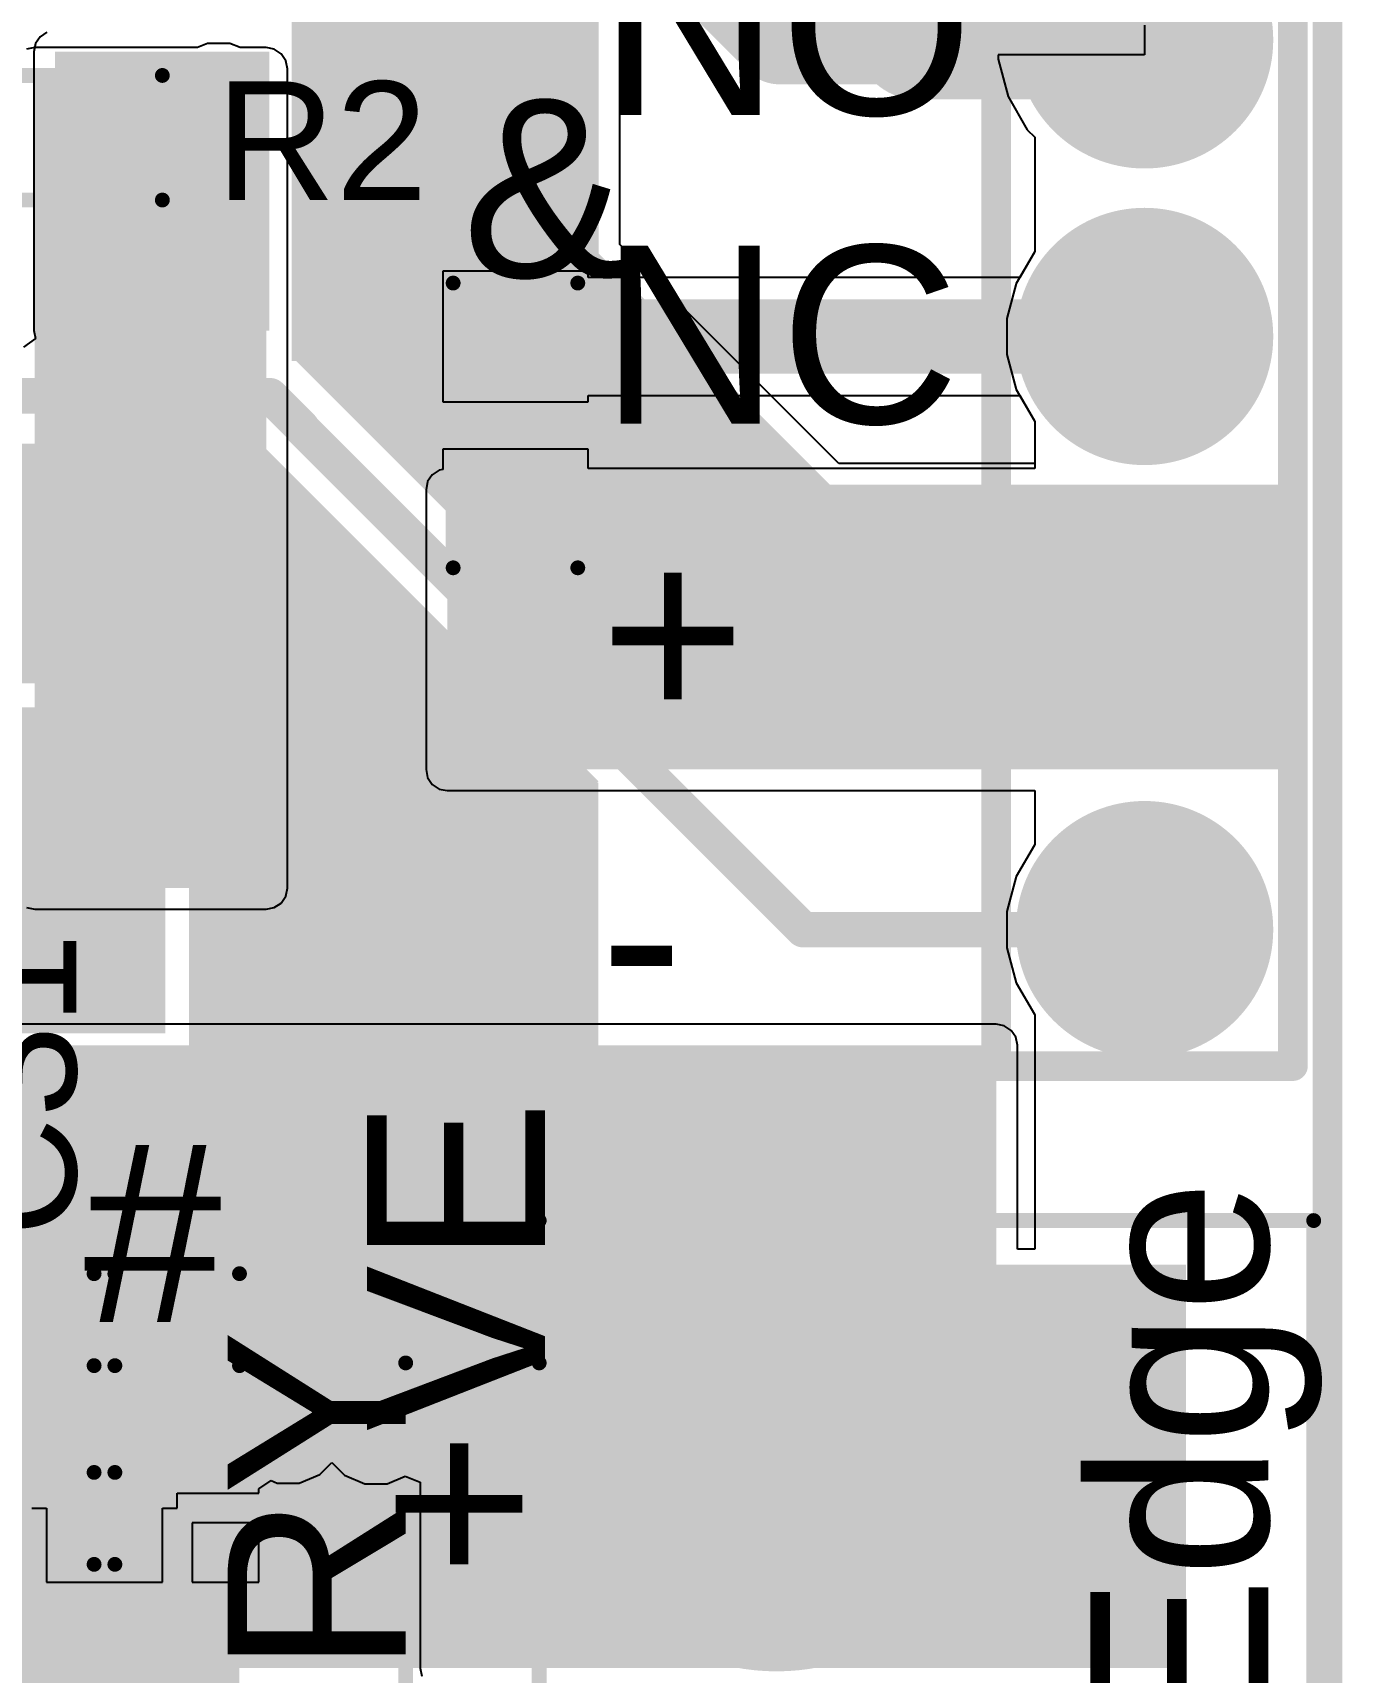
# Model space of a CAD drawing. Header units: millimetres. Extents: x -0.21 to 3.18, y -0.07 to 2.49.
# Drawn here: x 2.654 to 3.096, y 0.399 to 0.951 of the extents above; entities that cross this region are included whole.
import ezdxf

# ---------------------------------------------------------------- set-up
doc = ezdxf.new("R2010")
doc.units = ezdxf.units.MM
doc.header["$MEASUREMENT"] = 0
for name, color, linetype in [('BottomLayer', 5, 'Continuous'), ('BottomSolder', 6, 'Continuous'), ('Mechanical2', 216, 'Continuous'), ('MultiLayer', 9, 'Continuous'), ('PadHoleLayer', 156, 'Continuous'), ('TopLayer', 1, 'Continuous'), ('TopOverlay', 2, 'Continuous'), ('TopPaste', 8, 'Continuous'), ('TopSolder', 216, 'Continuous'), ('ViaHoleLayer', 16, 'Continuous')]:
    doc.layers.add(name, color=color, linetype=linetype)
doc.styles.add('Arial', font='', dxfattribs={"height": 0.2})
doc.styles.get('Arial').set_extended_font_data('Arial')

# ---------------------------------------------------------------- blocks, each defined once
blk = doc.blocks.new('R___0603_45')
at = {"layer": 'TopLayer'}
for points in [[(-0.015, 0.0175), (-0.015, -0.0175), (-0.045, -0.0175), (-0.045, 0.0175)], [(0.045, 0.0175), (0.045, -0.0175), (0.015, -0.0175), (0.015, 0.0175)]]:
    blk.add_hatch(color=1, dxfattribs=at).paths.add_polyline_path(points)
at = {"layer": 'TopPaste'}
for points in [[(-0.015, 0.0175), (-0.015, -0.0175), (-0.045, -0.0175), (-0.045, 0.0175)], [(0.045, 0.0175), (0.045, -0.0175), (0.015, -0.0175), (0.015, 0.0175)]]:
    blk.add_hatch(color=8, dxfattribs=at).paths.add_polyline_path(points)
at = {"layer": 'TopSolder'}
for points in [[(-0.011, 0.0215), (-0.011, -0.0215), (-0.049, -0.0215), (-0.049, 0.0215)], [(0.049, 0.0215), (0.049, -0.0215), (0.011, -0.0215), (0.011, 0.0215)]]:
    blk.add_hatch(color=216, dxfattribs=at).paths.add_polyline_path(points)
at = {"layer": 'TopOverlay', "const_width": 0.005}
for points in [[(-0.048, -0.021), (-0.048, 0.021)], [(0.048, 0.021), (-0.048, 0.021)], [(0.048, -0.021), (0.048, 0.021)], [(0.048, -0.021), (-0.048, -0.021)]]:
    blk.add_lwpolyline(points, dxfattribs=at)
at = {"layer": 'TopOverlay', "const_width": 0.0025}
for points in [[(-0.04925, 0.021, 1), (-0.04675, 0.021, 1)], [(-0.04925, 0.021, 1), (-0.04675, 0.021, 1)], [(0.04675, 0.021, 1), (0.04925, 0.021, 1)], [(0.04675, 0.021, 1), (0.04925, 0.021, 1)], [(-0.04925, -0.021, 1), (-0.04675, -0.021, 1)], [(-0.04925, -0.021, 1), (-0.04675, -0.021, 1)], [(0.04675, -0.021, 1), (0.04925, -0.021, 1)], [(0.04675, -0.021, 1), (0.04925, -0.021, 1)]]:
    blk.add_lwpolyline(points, format="xyb", close=True, dxfattribs=at)
blk = doc.blocks.new('R___0603_46')
at = {"layer": 'TopLayer'}
for points in [[(-0.015, 0.0175), (-0.015, -0.0175), (-0.045, -0.0175), (-0.045, 0.0175)], [(0.045, 0.0175), (0.045, -0.0175), (0.015, -0.0175), (0.015, 0.0175)]]:
    blk.add_hatch(color=1, dxfattribs=at).paths.add_polyline_path(points)
at = {"layer": 'TopPaste'}
for points in [[(-0.015, 0.0175), (-0.015, -0.0175), (-0.045, -0.0175), (-0.045, 0.0175)], [(0.045, 0.0175), (0.045, -0.0175), (0.015, -0.0175), (0.015, 0.0175)]]:
    blk.add_hatch(color=8, dxfattribs=at).paths.add_polyline_path(points)
at = {"layer": 'TopSolder'}
for points in [[(-0.011, 0.0215), (-0.011, -0.0215), (-0.049, -0.0215), (-0.049, 0.0215)], [(0.049, 0.0215), (0.049, -0.0215), (0.011, -0.0215), (0.011, 0.0215)]]:
    blk.add_hatch(color=216, dxfattribs=at).paths.add_polyline_path(points)
at = {"layer": 'TopOverlay', "const_width": 0.005}
for points in [[(-0.048, 0.021), (-0.048, -0.021)], [(0.048, 0.021), (-0.048, 0.021)], [(0.048, 0.021), (0.048, -0.021)], [(0.048, -0.021), (-0.048, -0.021)]]:
    blk.add_lwpolyline(points, dxfattribs=at)
at = {"layer": 'TopOverlay', "const_width": 0.0025}
for points in [[(-0.04925, 0.021, 1), (-0.04675, 0.021, 1)], [(-0.04925, 0.021, 1), (-0.04675, 0.021, 1)], [(0.04675, 0.021, 1), (0.04925, 0.021, 1)], [(0.04675, 0.021, 1), (0.04925, 0.021, 1)], [(-0.04925, -0.021, 1), (-0.04675, -0.021, 1)], [(-0.04925, -0.021, 1), (-0.04675, -0.021, 1)], [(0.04675, -0.021, 1), (0.04925, -0.021, 1)], [(0.04675, -0.021, 1), (0.04925, -0.021, 1)]]:
    blk.add_lwpolyline(points, format="xyb", close=True, dxfattribs=at)
blk = doc.blocks.new('B3P_VH_LF__SN__64')
at = {"layer": 'BottomLayer'}
h = blk.add_hatch(color=5, dxfattribs=at)
edge = h.paths.add_edge_path()
edge.add_arc((-0.15591, 0), 0.0689, 0, 360)
h = blk.add_hatch(color=5, dxfattribs=at)
edge = h.paths.add_edge_path()
edge.add_arc((0, 0), 0.0689, 0, 360)
h = blk.add_hatch(color=5, dxfattribs=at)
edge = h.paths.add_edge_path()
edge.add_arc((0.15591, 0), 0.0689, 0, 360)
at = {"layer": 'BottomSolder'}
h = blk.add_hatch(color=6, dxfattribs=at)
edge = h.paths.add_edge_path()
edge.add_arc((-0.15591, 0), 0.0729, 0, 360)
h = blk.add_hatch(color=6, dxfattribs=at)
edge = h.paths.add_edge_path()
edge.add_arc((0, 0), 0.0729, 0, 360)
h = blk.add_hatch(color=6, dxfattribs=at)
edge = h.paths.add_edge_path()
edge.add_arc((0.15591, 0), 0.0729, 0, 360)
at = {"layer": 'MultiLayer'}
h = blk.add_hatch(color=9, dxfattribs=at)
edge = h.paths.add_edge_path()
edge.add_arc((-0.15591, 0), 0.0689, 0, 360)
h = blk.add_hatch(color=9, dxfattribs=at)
edge = h.paths.add_edge_path()
edge.add_arc((0, 0), 0.0689, 0, 360)
h = blk.add_hatch(color=9, dxfattribs=at)
edge = h.paths.add_edge_path()
edge.add_arc((0.15591, 0), 0.0689, 0, 360)
at = {"layer": 'PadHoleLayer'}
h = blk.add_hatch(color=156, dxfattribs=at)
edge = h.paths.add_edge_path()
edge.add_arc((-0.15591, 0), 0.03543, 0, 360)
h = blk.add_hatch(color=156, dxfattribs=at)
edge = h.paths.add_edge_path()
edge.add_arc((0, 0), 0.03543, 0, 360)
h = blk.add_hatch(color=156, dxfattribs=at)
edge = h.paths.add_edge_path()
edge.add_arc((0.15591, 0), 0.03543, 0, 360)
at = {"layer": 'TopLayer'}
h = blk.add_hatch(color=1, dxfattribs=at)
edge = h.paths.add_edge_path()
edge.add_arc((-0.15591, 0), 0.0689, 0, 360)
h = blk.add_hatch(color=1, dxfattribs=at)
edge = h.paths.add_edge_path()
edge.add_arc((0, 0), 0.0689, 0, 360)
h = blk.add_hatch(color=1, dxfattribs=at)
edge = h.paths.add_edge_path()
edge.add_arc((0.15591, 0), 0.0689, 0, 360)
at = {"layer": 'TopSolder'}
h = blk.add_hatch(color=216, dxfattribs=at)
edge = h.paths.add_edge_path()
edge.add_arc((-0.15591, 0), 0.0729, 0, 360)
h = blk.add_hatch(color=216, dxfattribs=at)
edge = h.paths.add_edge_path()
edge.add_arc((0, 0), 0.0729, 0, 360)
h = blk.add_hatch(color=216, dxfattribs=at)
edge = h.paths.add_edge_path()
edge.add_arc((0.15591, 0), 0.0729, 0, 360)
at = {"layer": 'TopOverlay', "const_width": 0.005}
for points in [[(-0.185, 0.125), (-0.185, 0.08)], [(-0.185, 0.125), (0.187, 0.125)], [(0.187, 0.125), (0.187, 0.08)], [(-0.233, 0.08), (-0.233, -0.181)], [(-0.233, 0.08), (-0.185, 0.08)], [(-0.185, 0.08), (0.187, 0.08)], [(0.187, 0.08), (0.235, 0.08)], [(0.235, 0.08), (0.235, -0.181)], [(-0.233, -0.181), (0.235, -0.181)]]:
    blk.add_lwpolyline(points, dxfattribs=at)
at = {"layer": 'TopOverlay', "const_width": 0.0025}
for points in [[(-0.18625, 0.125, 1), (-0.18375, 0.125, 1)], [(-0.18625, 0.125, 1), (-0.18375, 0.125, 1)], [(0.18575, 0.125, 1), (0.18825, 0.125, 1)], [(0.18575, 0.125, 1), (0.18825, 0.125, 1)], [(-0.23425, 0.08, 1), (-0.23175, 0.08, 1)], [(-0.23425, 0.08, 1), (-0.23175, 0.08, 1)], [(-0.18625, 0.08, 1), (-0.18375, 0.08, 1)], [(-0.18625, 0.08, 1), (-0.18375, 0.08, 1)], [(-0.18625, 0.08, 1), (-0.18375, 0.08, 1)], [(0.18575, 0.08, 1), (0.18825, 0.08, 1)], [(0.18575, 0.08, 1), (0.18825, 0.08, 1)], [(0.18575, 0.08, 1), (0.18825, 0.08, 1)], [(0.23375, 0.08, 1), (0.23625, 0.08, 1)], [(0.23375, 0.08, 1), (0.23625, 0.08, 1)], [(-0.23425, -0.181, 1), (-0.23175, -0.181, 1)], [(-0.23425, -0.181, 1), (-0.23175, -0.181, 1)], [(0.23375, -0.181, 1), (0.23625, -0.181, 1)], [(0.23375, -0.181, 1), (0.23625, -0.181, 1)]]:
    blk.add_lwpolyline(points, format="xyb", close=True, dxfattribs=at)
at = {"layer": 'TopOverlay'}
blk.add_text('PCB Edge', height=0.06, dxfattribs=at).set_placement((-0.126, -0.16571))
blk = doc.blocks.new('5P_T_______H____P____66')
at = {"layer": 'BottomLayer'}
blk.add_hatch(color=5, dxfattribs=at).paths.add_polyline_path([(-0.23937, 0.03937), (-0.16063, 0.03937), (-0.16063, -0.03937), (-0.23937, -0.03937)])
h = blk.add_hatch(color=5, dxfattribs=at)
edge = h.paths.add_edge_path()
edge.add_arc((-0.1, 0), 0.03937, 0, 360)
h = blk.add_hatch(color=5, dxfattribs=at)
edge = h.paths.add_edge_path()
edge.add_arc((0, 0), 0.03937, 0, 360)
h = blk.add_hatch(color=5, dxfattribs=at)
edge = h.paths.add_edge_path()
edge.add_arc((0.1, 0), 0.03937, 0, 360)
h = blk.add_hatch(color=5, dxfattribs=at)
edge = h.paths.add_edge_path()
edge.add_arc((0.2, 0), 0.03937, 0, 360)
at = {"layer": 'BottomSolder'}
blk.add_hatch(color=6, dxfattribs=at).paths.add_polyline_path([(-0.24337, 0.04337), (-0.15663, 0.04337), (-0.15663, -0.04337), (-0.24337, -0.04337)])
h = blk.add_hatch(color=6, dxfattribs=at)
edge = h.paths.add_edge_path()
edge.add_arc((-0.1, 0), 0.04337, 0, 360)
h = blk.add_hatch(color=6, dxfattribs=at)
edge = h.paths.add_edge_path()
edge.add_arc((0, 0), 0.04337, 0, 360)
h = blk.add_hatch(color=6, dxfattribs=at)
edge = h.paths.add_edge_path()
edge.add_arc((0.1, 0), 0.04337, 0, 360)
h = blk.add_hatch(color=6, dxfattribs=at)
edge = h.paths.add_edge_path()
edge.add_arc((0.2, 0), 0.04337, 0, 360)
at = {"layer": 'MultiLayer'}
blk.add_hatch(color=9, dxfattribs=at).paths.add_polyline_path([(-0.23937, 0.03937), (-0.16063, 0.03937), (-0.16063, -0.03937), (-0.23937, -0.03937)])
h = blk.add_hatch(color=9, dxfattribs=at)
edge = h.paths.add_edge_path()
edge.add_arc((-0.1, 0), 0.03937, 0, 360)
h = blk.add_hatch(color=9, dxfattribs=at)
edge = h.paths.add_edge_path()
edge.add_arc((0, 0), 0.03937, 0, 360)
h = blk.add_hatch(color=9, dxfattribs=at)
edge = h.paths.add_edge_path()
edge.add_arc((0.1, 0), 0.03937, 0, 360)
h = blk.add_hatch(color=9, dxfattribs=at)
edge = h.paths.add_edge_path()
edge.add_arc((0.2, 0), 0.03937, 0, 360)
at = {"layer": 'PadHoleLayer'}
h = blk.add_hatch(color=156, dxfattribs=at)
edge = h.paths.add_edge_path()
edge.add_arc((-0.2, 0), 0.01969, 0, 360)
h = blk.add_hatch(color=156, dxfattribs=at)
edge = h.paths.add_edge_path()
edge.add_arc((-0.1, 0), 0.01969, 0, 360)
h = blk.add_hatch(color=156, dxfattribs=at)
edge = h.paths.add_edge_path()
edge.add_arc((0, 0), 0.01969, 0, 360)
h = blk.add_hatch(color=156, dxfattribs=at)
edge = h.paths.add_edge_path()
edge.add_arc((0.1, 0), 0.01969, 0, 360)
h = blk.add_hatch(color=156, dxfattribs=at)
edge = h.paths.add_edge_path()
edge.add_arc((0.2, 0), 0.01969, 0, 360)
at = {"layer": 'TopLayer'}
blk.add_hatch(color=1, dxfattribs=at).paths.add_polyline_path([(-0.23937, 0.03937), (-0.16063, 0.03937), (-0.16063, -0.03937), (-0.23937, -0.03937)])
h = blk.add_hatch(color=1, dxfattribs=at)
edge = h.paths.add_edge_path()
edge.add_arc((-0.1, 0), 0.03937, 0, 360)
h = blk.add_hatch(color=1, dxfattribs=at)
edge = h.paths.add_edge_path()
edge.add_arc((0, 0), 0.03937, 0, 360)
h = blk.add_hatch(color=1, dxfattribs=at)
edge = h.paths.add_edge_path()
edge.add_arc((0.1, 0), 0.03937, 0, 360)
h = blk.add_hatch(color=1, dxfattribs=at)
edge = h.paths.add_edge_path()
edge.add_arc((0.2, 0), 0.03937, 0, 360)
at = {"layer": 'TopSolder'}
blk.add_hatch(color=216, dxfattribs=at).paths.add_polyline_path([(-0.24337, 0.04337), (-0.15663, 0.04337), (-0.15663, -0.04337), (-0.24337, -0.04337)])
h = blk.add_hatch(color=216, dxfattribs=at)
edge = h.paths.add_edge_path()
edge.add_arc((-0.1, 0), 0.04337, 0, 360)
h = blk.add_hatch(color=216, dxfattribs=at)
edge = h.paths.add_edge_path()
edge.add_arc((0, 0), 0.04337, 0, 360)
h = blk.add_hatch(color=216, dxfattribs=at)
edge = h.paths.add_edge_path()
edge.add_arc((0.1, 0), 0.04337, 0, 360)
h = blk.add_hatch(color=216, dxfattribs=at)
edge = h.paths.add_edge_path()
edge.add_arc((0.2, 0), 0.04337, 0, 360)
at = {"layer": 'TopOverlay', "const_width": 0.01}
for points in [[(0.246, 0.05), (-0.248, 0.05)], [(-0.248, -0.05), (-0.248, 0.05)], [(0.246, -0.05), (0.246, 0.05)], [(0.246, -0.05), (-0.248, -0.05)]]:
    blk.add_lwpolyline(points, dxfattribs=at)
at = {"layer": 'TopOverlay', "const_width": 0.005}
for points in [[(-0.2505, 0.05, 1), (-0.2455, 0.05, 1)], [(-0.2505, 0.05, 1), (-0.2455, 0.05, 1)], [(0.2435, 0.05, 1), (0.2485, 0.05, 1)], [(0.2435, 0.05, 1), (0.2485, 0.05, 1)], [(-0.2505, -0.05, 1), (-0.2455, -0.05, 1)], [(-0.2505, -0.05, 1), (-0.2455, -0.05, 1)], [(0.2435, -0.05, 1), (0.2485, -0.05, 1)], [(0.2435, -0.05, 1), (0.2485, -0.05, 1)]]:
    blk.add_lwpolyline(points, format="xyb", close=True, dxfattribs=at)
blk = doc.blocks.new('C___0603_103')
at = {"layer": 'TopLayer'}
for points in [[(-0.015, 0.0175), (-0.015, -0.0175), (-0.045, -0.0175), (-0.045, 0.0175)], [(0.045, 0.0175), (0.045, -0.0175), (0.015, -0.0175), (0.015, 0.0175)]]:
    blk.add_hatch(color=1, dxfattribs=at).paths.add_polyline_path(points)
at = {"layer": 'TopPaste'}
for points in [[(-0.015, 0.0175), (-0.015, -0.0175), (-0.045, -0.0175), (-0.045, 0.0175)], [(0.045, 0.0175), (0.045, -0.0175), (0.015, -0.0175), (0.015, 0.0175)]]:
    blk.add_hatch(color=8, dxfattribs=at).paths.add_polyline_path(points)
at = {"layer": 'TopSolder'}
for points in [[(-0.01264, 0.01986), (-0.01264, -0.01986), (-0.04736, -0.01986), (-0.04736, 0.01986)], [(0.04736, 0.01986), (0.04736, -0.01986), (0.01264, -0.01986), (0.01264, 0.01986)]]:
    blk.add_hatch(color=216, dxfattribs=at).paths.add_polyline_path(points)
at = {"layer": 'TopOverlay', "const_width": 0.005}
for points in [[(-0.049, 0.021), (-0.049, -0.021)], [(-0.049, 0.021), (-0.018, 0.021)], [(0.018, 0.021), (0.049, 0.021)], [(0.049, 0.021), (0.049, -0.021)], [(-0.049, -0.021), (-0.018, -0.021)], [(0.018, -0.021), (0.049, -0.021)]]:
    blk.add_lwpolyline(points, dxfattribs=at)
at = {"layer": 'TopOverlay', "const_width": 0.0025}
for points in [[(-0.05025, 0.021, 1), (-0.04775, 0.021, 1)], [(-0.05025, 0.021, 1), (-0.04775, 0.021, 1)], [(-0.01925, 0.021, 1), (-0.01675, 0.021, 1)], [(0.01675, 0.021, 1), (0.01925, 0.021, 1)], [(0.04775, 0.021, 1), (0.05025, 0.021, 1)], [(0.04775, 0.021, 1), (0.05025, 0.021, 1)], [(-0.05025, -0.021, 1), (-0.04775, -0.021, 1)], [(-0.05025, -0.021, 1), (-0.04775, -0.021, 1)], [(-0.01925, -0.021, 1), (-0.01675, -0.021, 1)], [(0.01675, -0.021, 1), (0.01925, -0.021, 1)], [(0.04775, -0.021, 1), (0.05025, -0.021, 1)], [(0.04775, -0.021, 1), (0.05025, -0.021, 1)]]:
    blk.add_lwpolyline(points, format="xyb", close=True, dxfattribs=at)
blk = doc.blocks.new('C___0603_125')
at = {"layer": 'TopLayer'}
for points in [[(-0.015, 0.0175), (-0.015, -0.0175), (-0.045, -0.0175), (-0.045, 0.0175)], [(0.045, 0.0175), (0.045, -0.0175), (0.015, -0.0175), (0.015, 0.0175)]]:
    blk.add_hatch(color=1, dxfattribs=at).paths.add_polyline_path(points)
at = {"layer": 'TopPaste'}
for points in [[(-0.015, 0.0175), (-0.015, -0.0175), (-0.045, -0.0175), (-0.045, 0.0175)], [(0.045, 0.0175), (0.045, -0.0175), (0.015, -0.0175), (0.015, 0.0175)]]:
    blk.add_hatch(color=8, dxfattribs=at).paths.add_polyline_path(points)
at = {"layer": 'TopSolder'}
for points in [[(-0.01264, 0.01986), (-0.01264, -0.01986), (-0.04736, -0.01986), (-0.04736, 0.01986)], [(0.04736, 0.01986), (0.04736, -0.01986), (0.01264, -0.01986), (0.01264, 0.01986)]]:
    blk.add_hatch(color=216, dxfattribs=at).paths.add_polyline_path(points)
at = {"layer": 'TopOverlay', "const_width": 0.005}
for points in [[(-0.049, 0.021), (-0.049, -0.021)], [(-0.049, 0.021), (-0.018, 0.021)], [(0.018, 0.021), (0.049, 0.021)], [(0.049, 0.021), (0.049, -0.021)], [(-0.049, -0.021), (-0.018, -0.021)], [(0.018, -0.021), (0.049, -0.021)]]:
    blk.add_lwpolyline(points, dxfattribs=at)
at = {"layer": 'TopOverlay', "const_width": 0.0025}
for points in [[(-0.05025, 0.021, 1), (-0.04775, 0.021, 1)], [(-0.05025, 0.021, 1), (-0.04775, 0.021, 1)], [(-0.01925, 0.021, 1), (-0.01675, 0.021, 1)], [(0.01675, 0.021, 1), (0.01925, 0.021, 1)], [(0.04775, 0.021, 1), (0.05025, 0.021, 1)], [(0.04775, 0.021, 1), (0.05025, 0.021, 1)], [(-0.05025, -0.021, 1), (-0.04775, -0.021, 1)], [(-0.05025, -0.021, 1), (-0.04775, -0.021, 1)], [(-0.01925, -0.021, 1), (-0.01675, -0.021, 1)], [(0.01675, -0.021, 1), (0.01925, -0.021, 1)], [(0.04775, -0.021, 1), (0.05025, -0.021, 1)], [(0.04775, -0.021, 1), (0.05025, -0.021, 1)]]:
    blk.add_lwpolyline(points, format="xyb", close=True, dxfattribs=at)

msp = doc.modelspace()

# ---------------------------------------------------------------- hatches: boundary and pattern name
at = {"layer": 'BottomLayer'}
for points in [[(2.845, 1.105), (2.74154, 1.105), (2.74154, 0.84068), (2.845, 0.84068)], [(2.66183, 0.851), (2.734, 0.851), (2.734, 0.945), (2.66183, 0.945)], [(2.9495, 0.7725), (2.8115, 0.9105), (2.7424, 0.8414), (2.8804, 0.7034)], [(2.732, 0.81288), (1.601, 0.81288), (1.601, 0.749), (2.732, 0.749)], [(2.845, 0.699), (2.7305, 0.8135), (2.6825, 0.7655), (2.797, 0.651)], [(2.717, 0.81), (2.271, 0.81), (2.271, 0.732), (2.717, 0.732)], [(2.88044, 0.703), (3.07468, 0.703), (3.07468, 0.799), (2.88044, 0.799)], [(2.77488, 0.597), (2.77488, 0.7485), (2.707, 0.7485), (2.707, 0.597)], [(2.269, 0.724), (2.269, 0.614), (2.699, 0.614), (2.699, 0.724)], [(2.84488, 0.547), (2.84488, 0.6985), (2.764, 0.6985), (2.764, 0.547)], [(2.497, 0.4), (2.976, 0.4), (2.976, 0.603), (2.497, 0.603)], [(2.953, 0.4), (3.043, 0.4), (3.043, 0.536), (2.953, 0.536)]]:
    msp.add_hatch(color=5, dxfattribs=at).paths.add_polyline_path(points)
h = msp.add_hatch(color=5, dxfattribs=at)
edge = h.paths.add_edge_path()
edge.add_arc((2.717, 0.929), 0.01181, 0, 360)
h = msp.add_hatch(color=5, dxfattribs=at)
edge = h.paths.add_edge_path()
edge.add_arc((2.717, 0.895), 0.01181, 0, 360)
h = msp.add_hatch(color=5, dxfattribs=at)
edge = h.paths.add_edge_path()
edge.add_arc((2.679, 0.71), 0.01181, 0, 360)
h = msp.add_hatch(color=5, dxfattribs=at)
edge = h.paths.add_edge_path()
edge.add_arc((2.679, 0.676), 0.01181, 0, 360)
h = msp.add_hatch(color=5, dxfattribs=at)
edge = h.paths.add_edge_path()
edge.add_arc((2.866, 0.591), 0.01181, 0, 360)
h = msp.add_hatch(color=5, dxfattribs=at)
edge = h.paths.add_edge_path()
edge.add_arc((2.896, 0.591), 0.01181, 0, 360)
h = msp.add_hatch(color=5, dxfattribs=at)
edge = h.paths.add_edge_path()
edge.add_arc((2.926, 0.591), 0.01181, 0, 360)
h = msp.add_hatch(color=5, dxfattribs=at)
edge = h.paths.add_edge_path()
edge.add_arc((2.866, 0.558), 0.01181, 0, 360)
h = msp.add_hatch(color=5, dxfattribs=at)
edge = h.paths.add_edge_path()
edge.add_arc((2.896, 0.558), 0.01181, 0, 360)
h = msp.add_hatch(color=5, dxfattribs=at)
edge = h.paths.add_edge_path()
edge.add_arc((2.926, 0.558), 0.01181, 0, 360)
h = msp.add_hatch(color=5, dxfattribs=at)
edge = h.paths.add_edge_path()
edge.add_arc((2.74, 0.514), 0.01181, 0, 360)
h = msp.add_hatch(color=5, dxfattribs=at)
edge = h.paths.add_edge_path()
edge.add_arc((2.77, 0.514), 0.01181, 0, 360)
h = msp.add_hatch(color=5, dxfattribs=at)
edge = h.paths.add_edge_path()
edge.add_arc((2.99119, 0.51081), 0.01181, 0, 360)
h = msp.add_hatch(color=5, dxfattribs=at)
edge = h.paths.add_edge_path()
edge.add_arc((3.02419, 0.51081), 0.01181, 0, 360)
h = msp.add_hatch(color=5, dxfattribs=at)
edge = h.paths.add_edge_path()
edge.add_arc((2.7404, 0.48122), 0.01181, 0, 360)
h = msp.add_hatch(color=5, dxfattribs=at)
edge = h.paths.add_edge_path()
edge.add_arc((2.77, 0.481), 0.01181, 0, 360)
h = msp.add_hatch(color=5, dxfattribs=at)
edge = h.paths.add_edge_path()
edge.add_arc((2.99119, 0.48081), 0.01181, 0, 360)
h = msp.add_hatch(color=5, dxfattribs=at)
edge = h.paths.add_edge_path()
edge.add_arc((3.02419, 0.48081), 0.01181, 0, 360)
h = msp.add_hatch(color=5, dxfattribs=at)
edge = h.paths.add_edge_path()
edge.add_arc((2.99119, 0.45081), 0.01181, 0, 360)
h = msp.add_hatch(color=5, dxfattribs=at)
edge = h.paths.add_edge_path()
edge.add_arc((3.02419, 0.45081), 0.01181, 0, 360)
at = {"layer": 'BottomSolder'}
h = msp.add_hatch(color=6, dxfattribs=at)
edge = h.paths.add_edge_path()
edge.add_arc((2.717, 0.929), 0.01581, 0, 360)
h = msp.add_hatch(color=6, dxfattribs=at)
edge = h.paths.add_edge_path()
edge.add_arc((2.717, 0.895), 0.01581, 0, 360)
h = msp.add_hatch(color=6, dxfattribs=at)
edge = h.paths.add_edge_path()
edge.add_arc((2.679, 0.71), 0.01581, 0, 360)
h = msp.add_hatch(color=6, dxfattribs=at)
edge = h.paths.add_edge_path()
edge.add_arc((2.679, 0.676), 0.01581, 0, 360)
h = msp.add_hatch(color=6, dxfattribs=at)
edge = h.paths.add_edge_path()
edge.add_arc((2.866, 0.591), 0.01581, 0, 360)
h = msp.add_hatch(color=6, dxfattribs=at)
edge = h.paths.add_edge_path()
edge.add_arc((2.896, 0.591), 0.01581, 0, 360)
h = msp.add_hatch(color=6, dxfattribs=at)
edge = h.paths.add_edge_path()
edge.add_arc((2.926, 0.591), 0.01581, 0, 360)
h = msp.add_hatch(color=6, dxfattribs=at)
edge = h.paths.add_edge_path()
edge.add_arc((2.866, 0.558), 0.01581, 0, 360)
h = msp.add_hatch(color=6, dxfattribs=at)
edge = h.paths.add_edge_path()
edge.add_arc((2.896, 0.558), 0.01581, 0, 360)
h = msp.add_hatch(color=6, dxfattribs=at)
edge = h.paths.add_edge_path()
edge.add_arc((2.926, 0.558), 0.01581, 0, 360)
h = msp.add_hatch(color=6, dxfattribs=at)
edge = h.paths.add_edge_path()
edge.add_arc((2.74, 0.514), 0.01581, 0, 360)
h = msp.add_hatch(color=6, dxfattribs=at)
edge = h.paths.add_edge_path()
edge.add_arc((2.77, 0.514), 0.01581, 0, 360)
h = msp.add_hatch(color=6, dxfattribs=at)
edge = h.paths.add_edge_path()
edge.add_arc((2.99119, 0.51081), 0.01581, 0, 360)
h = msp.add_hatch(color=6, dxfattribs=at)
edge = h.paths.add_edge_path()
edge.add_arc((3.02419, 0.51081), 0.01581, 0, 360)
h = msp.add_hatch(color=6, dxfattribs=at)
edge = h.paths.add_edge_path()
edge.add_arc((2.7404, 0.48122), 0.01581, 0, 360)
h = msp.add_hatch(color=6, dxfattribs=at)
edge = h.paths.add_edge_path()
edge.add_arc((2.77, 0.481), 0.01581, 0, 360)
h = msp.add_hatch(color=6, dxfattribs=at)
edge = h.paths.add_edge_path()
edge.add_arc((2.99119, 0.48081), 0.01581, 0, 360)
h = msp.add_hatch(color=6, dxfattribs=at)
edge = h.paths.add_edge_path()
edge.add_arc((3.02419, 0.48081), 0.01581, 0, 360)
h = msp.add_hatch(color=6, dxfattribs=at)
edge = h.paths.add_edge_path()
edge.add_arc((2.99119, 0.45081), 0.01581, 0, 360)
h = msp.add_hatch(color=6, dxfattribs=at)
edge = h.paths.add_edge_path()
edge.add_arc((3.02419, 0.45081), 0.01581, 0, 360)
at = {"layer": 'TopLayer'}
h = msp.add_hatch(color=1, dxfattribs=at)
edge = h.paths.add_edge_path()
edge.add_arc((2.717, 0.929), 0.01181, 0, 360)
for points in [[(2.655, 0.663), (2.733, 0.663), (2.733, 0.93924), (2.655, 0.93924)], [(2.659, 0.913), (2.699, 0.913), (2.699, 0.935), (2.659, 0.935)], [(2.794, 0.703), (3.083, 0.703), (3.083, 0.79732), (2.794, 0.79732)], [(2.472, 0.485), (2.979, 0.485), (2.979, 0.61), (2.472, 0.61)], [(3.041, 0.53415), (2.93885, 0.53415), (2.93885, 0.401), (3.041, 0.401)], [(2.792, 0.4), (2.979, 0.4), (2.979, 0.494), (2.792, 0.494)], [(2.635, 0.088), (2.724, 0.088), (2.724, 0.472), (2.635, 0.472)]]:
    msp.add_hatch(color=1, dxfattribs=at).paths.add_polyline_path(points)
h = msp.add_hatch(color=1, dxfattribs=at)
edge = h.paths.add_edge_path()
edge.add_arc((2.717, 0.895), 0.01181, 0, 360)
h = msp.add_hatch(color=1, dxfattribs=at)
edge = h.paths.add_edge_path()
edge.add_arc((2.679, 0.71), 0.01181, 0, 360)
h = msp.add_hatch(color=1, dxfattribs=at)
edge = h.paths.add_edge_path()
edge.add_arc((2.679, 0.676), 0.01181, 0, 360)
h = msp.add_hatch(color=1, dxfattribs=at)
edge = h.paths.add_edge_path()
edge.add_arc((2.866, 0.591), 0.01181, 0, 360)
h = msp.add_hatch(color=1, dxfattribs=at)
edge = h.paths.add_edge_path()
edge.add_arc((2.896, 0.591), 0.01181, 0, 360)
h = msp.add_hatch(color=1, dxfattribs=at)
edge = h.paths.add_edge_path()
edge.add_arc((2.926, 0.591), 0.01181, 0, 360)
h = msp.add_hatch(color=1, dxfattribs=at)
edge = h.paths.add_edge_path()
edge.add_arc((2.866, 0.558), 0.01181, 0, 360)
h = msp.add_hatch(color=1, dxfattribs=at)
edge = h.paths.add_edge_path()
edge.add_arc((2.896, 0.558), 0.01181, 0, 360)
h = msp.add_hatch(color=1, dxfattribs=at)
edge = h.paths.add_edge_path()
edge.add_arc((2.926, 0.558), 0.01181, 0, 360)
h = msp.add_hatch(color=1, dxfattribs=at)
edge = h.paths.add_edge_path()
edge.add_arc((2.74, 0.514), 0.01181, 0, 360)
h = msp.add_hatch(color=1, dxfattribs=at)
edge = h.paths.add_edge_path()
edge.add_arc((2.77, 0.514), 0.01181, 0, 360)
h = msp.add_hatch(color=1, dxfattribs=at)
edge = h.paths.add_edge_path()
edge.add_arc((2.99119, 0.51081), 0.01181, 0, 360)
h = msp.add_hatch(color=1, dxfattribs=at)
edge = h.paths.add_edge_path()
edge.add_arc((3.02419, 0.51081), 0.01181, 0, 360)
h = msp.add_hatch(color=1, dxfattribs=at)
edge = h.paths.add_edge_path()
edge.add_arc((2.7404, 0.48122), 0.01181, 0, 360)
h = msp.add_hatch(color=1, dxfattribs=at)
edge = h.paths.add_edge_path()
edge.add_arc((2.77, 0.481), 0.01181, 0, 360)
h = msp.add_hatch(color=1, dxfattribs=at)
edge = h.paths.add_edge_path()
edge.add_arc((2.99119, 0.48081), 0.01181, 0, 360)
h = msp.add_hatch(color=1, dxfattribs=at)
edge = h.paths.add_edge_path()
edge.add_arc((3.02419, 0.48081), 0.01181, 0, 360)
h = msp.add_hatch(color=1, dxfattribs=at)
edge = h.paths.add_edge_path()
edge.add_arc((2.99119, 0.45081), 0.01181, 0, 360)
h = msp.add_hatch(color=1, dxfattribs=at)
edge = h.paths.add_edge_path()
edge.add_arc((3.02419, 0.45081), 0.01181, 0, 360)
at = {"layer": 'TopSolder'}
h = msp.add_hatch(color=216, dxfattribs=at)
edge = h.paths.add_edge_path()
edge.add_arc((2.717, 0.929), 0.01581, 0, 360)
h = msp.add_hatch(color=216, dxfattribs=at)
edge = h.paths.add_edge_path()
edge.add_arc((2.717, 0.895), 0.01581, 0, 360)
h = msp.add_hatch(color=216, dxfattribs=at)
edge = h.paths.add_edge_path()
edge.add_arc((2.679, 0.71), 0.01581, 0, 360)
h = msp.add_hatch(color=216, dxfattribs=at)
edge = h.paths.add_edge_path()
edge.add_arc((2.679, 0.676), 0.01581, 0, 360)
h = msp.add_hatch(color=216, dxfattribs=at)
edge = h.paths.add_edge_path()
edge.add_arc((2.866, 0.591), 0.01581, 0, 360)
h = msp.add_hatch(color=216, dxfattribs=at)
edge = h.paths.add_edge_path()
edge.add_arc((2.896, 0.591), 0.01581, 0, 360)
h = msp.add_hatch(color=216, dxfattribs=at)
edge = h.paths.add_edge_path()
edge.add_arc((2.926, 0.591), 0.01581, 0, 360)
h = msp.add_hatch(color=216, dxfattribs=at)
edge = h.paths.add_edge_path()
edge.add_arc((2.866, 0.558), 0.01581, 0, 360)
h = msp.add_hatch(color=216, dxfattribs=at)
edge = h.paths.add_edge_path()
edge.add_arc((2.896, 0.558), 0.01581, 0, 360)
h = msp.add_hatch(color=216, dxfattribs=at)
edge = h.paths.add_edge_path()
edge.add_arc((2.926, 0.558), 0.01581, 0, 360)
h = msp.add_hatch(color=216, dxfattribs=at)
edge = h.paths.add_edge_path()
edge.add_arc((2.74, 0.514), 0.01581, 0, 360)
h = msp.add_hatch(color=216, dxfattribs=at)
edge = h.paths.add_edge_path()
edge.add_arc((2.77, 0.514), 0.01581, 0, 360)
h = msp.add_hatch(color=216, dxfattribs=at)
edge = h.paths.add_edge_path()
edge.add_arc((2.99119, 0.51081), 0.01581, 0, 360)
h = msp.add_hatch(color=216, dxfattribs=at)
edge = h.paths.add_edge_path()
edge.add_arc((3.02419, 0.51081), 0.01581, 0, 360)
h = msp.add_hatch(color=216, dxfattribs=at)
edge = h.paths.add_edge_path()
edge.add_arc((2.7404, 0.48122), 0.01581, 0, 360)
h = msp.add_hatch(color=216, dxfattribs=at)
edge = h.paths.add_edge_path()
edge.add_arc((2.77, 0.481), 0.01581, 0, 360)
h = msp.add_hatch(color=216, dxfattribs=at)
edge = h.paths.add_edge_path()
edge.add_arc((2.99119, 0.48081), 0.01581, 0, 360)
h = msp.add_hatch(color=216, dxfattribs=at)
edge = h.paths.add_edge_path()
edge.add_arc((3.02419, 0.48081), 0.01581, 0, 360)
h = msp.add_hatch(color=216, dxfattribs=at)
edge = h.paths.add_edge_path()
edge.add_arc((2.99119, 0.45081), 0.01581, 0, 360)
h = msp.add_hatch(color=216, dxfattribs=at)
edge = h.paths.add_edge_path()
edge.add_arc((3.02419, 0.45081), 0.01581, 0, 360)
at = {"layer": 'ViaHoleLayer'}
h = msp.add_hatch(color=16, dxfattribs=at)
edge = h.paths.add_edge_path()
edge.add_arc((2.717, 0.929), 0.00591, 0, 360)
h = msp.add_hatch(color=16, dxfattribs=at)
edge = h.paths.add_edge_path()
edge.add_arc((2.717, 0.895), 0.00591, 0, 360)
h = msp.add_hatch(color=16, dxfattribs=at)
edge = h.paths.add_edge_path()
edge.add_arc((2.679, 0.71), 0.00591, 0, 360)
h = msp.add_hatch(color=16, dxfattribs=at)
edge = h.paths.add_edge_path()
edge.add_arc((2.679, 0.676), 0.00591, 0, 360)
h = msp.add_hatch(color=16, dxfattribs=at)
edge = h.paths.add_edge_path()
edge.add_arc((2.866, 0.591), 0.00591, 0, 360)
h = msp.add_hatch(color=16, dxfattribs=at)
edge = h.paths.add_edge_path()
edge.add_arc((2.896, 0.591), 0.00591, 0, 360)
h = msp.add_hatch(color=16, dxfattribs=at)
edge = h.paths.add_edge_path()
edge.add_arc((2.926, 0.591), 0.00591, 0, 360)
h = msp.add_hatch(color=16, dxfattribs=at)
edge = h.paths.add_edge_path()
edge.add_arc((2.866, 0.558), 0.00591, 0, 360)
h = msp.add_hatch(color=16, dxfattribs=at)
edge = h.paths.add_edge_path()
edge.add_arc((2.896, 0.558), 0.00591, 0, 360)
h = msp.add_hatch(color=16, dxfattribs=at)
edge = h.paths.add_edge_path()
edge.add_arc((2.926, 0.558), 0.00591, 0, 360)
h = msp.add_hatch(color=16, dxfattribs=at)
edge = h.paths.add_edge_path()
edge.add_arc((2.74, 0.514), 0.00591, 0, 360)
h = msp.add_hatch(color=16, dxfattribs=at)
edge = h.paths.add_edge_path()
edge.add_arc((2.77, 0.514), 0.00591, 0, 360)
h = msp.add_hatch(color=16, dxfattribs=at)
edge = h.paths.add_edge_path()
edge.add_arc((2.99119, 0.51081), 0.00591, 0, 360)
h = msp.add_hatch(color=16, dxfattribs=at)
edge = h.paths.add_edge_path()
edge.add_arc((3.02419, 0.51081), 0.00591, 0, 360)
h = msp.add_hatch(color=16, dxfattribs=at)
edge = h.paths.add_edge_path()
edge.add_arc((2.7404, 0.48122), 0.00591, 0, 360)
h = msp.add_hatch(color=16, dxfattribs=at)
edge = h.paths.add_edge_path()
edge.add_arc((2.77, 0.481), 0.00591, 0, 360)
h = msp.add_hatch(color=16, dxfattribs=at)
edge = h.paths.add_edge_path()
edge.add_arc((2.99119, 0.48081), 0.00591, 0, 360)
h = msp.add_hatch(color=16, dxfattribs=at)
edge = h.paths.add_edge_path()
edge.add_arc((3.02419, 0.48081), 0.00591, 0, 360)
h = msp.add_hatch(color=16, dxfattribs=at)
edge = h.paths.add_edge_path()
edge.add_arc((2.99119, 0.45081), 0.00591, 0, 360)
h = msp.add_hatch(color=16, dxfattribs=at)
edge = h.paths.add_edge_path()
edge.add_arc((3.02419, 0.45081), 0.00591, 0, 360)

# ---------------------------------------------------------------- linework, layer by layer
at = {"layer": 'BottomLayer'}
for p, q in [((2.85214, 0.87996), (2.85214, 1.09673)), ((2.65909, 0.95159), (2.65678, 0.95005)), ((3.029, 0.954), (3.029, 0.944)), ((2.65523, 0.94773), (2.65469, 0.945)), ((2.65678, 0.95005), (2.65523, 0.94773)), ((2.65469, 0.945), (2.65469, 0.851)), ((3.029, 0.944), (2.97963, 0.944)), ((2.97963, 0.944), (2.97963, 0.9425)), ((2.97963, 0.9425), (2.98299, 0.92994)), ((2.98299, 0.92994), (2.98949, 0.91869)), ((2.98949, 0.91869), (2.992, 0.91618)), ((2.992, 0.91618), (2.992, 0.87758)), ((2.92596, 0.80614), (2.85214, 0.87996)), ((2.99189, 0.87747), (2.98579, 0.8669)), ((2.992, 0.87758), (2.99189, 0.87747)), ((2.98579, 0.8669), (2.98263, 0.8551)), ((2.98263, 0.8551), (2.98263, 0.8429)), ((2.65523, 0.84827), (2.65117, 0.84535)), ((2.65469, 0.851), (2.65523, 0.84827)), ((2.98263, 0.8429), (2.98579, 0.8311)), ((2.98579, 0.8311), (2.99189, 0.82053)), ((2.99189, 0.82053), (2.992, 0.82042)), ((2.992, 0.82042), (2.992, 0.80614)), ((2.992, 0.80614), (2.92596, 0.80614))]:
    msp.add_line(p, q, dxfattribs=at)
for points, const_width in [([(2.888, 0.967), (2.906, 0.949)], 0.03), ([(2.952, 0.949), (3.029, 0.949)], 0.04), ([(2.906, 0.949), (2.952, 0.949)], 0.03), ([(2.647, 0.829), (2.73427, 0.829)], 0.012), ([(2.73427, 0.829), (2.745, 0.81827)], 0.012), ([(2.745, 0.818), (2.745, 0.81827)], 0.012), ([(2.745, 0.818), (2.914, 0.649)], 0.012), ([(2.717, 0.769), (2.758, 0.728)], 0.04), ([(2.908, 0.749), (3.029, 0.749)], 0.04), ([(2.914, 0.649), (3.029, 0.649)], 0.012), ([(2.759, 0.562), (2.759, 0.591)], 0.04), ([(2.759, 0.591), (2.776, 0.591)], 0.04), ([(2.77, 0.514), (2.77, 0.591)], 0.04), ([(2.79591, 0.58091), (2.81241, 0.56441)], 0.04), ([(2.74, 0.543), (2.759, 0.562)], 0.04), ([(2.81241, 0.56441), (2.905, 0.47181)], 0.04), ([(2.74, 0.514), (2.74, 0.543)], 0.04), ([(2.614, 0.502), (2.7365, 0.502)], 0.04), ([(2.7404, 0.47181), (2.7404, 0.48122)], 0.04), ([(2.60481, 0.47181), (2.7404, 0.47181)], 0.04), ([(2.7404, 0.47181), (2.77, 0.47181)], 0.04), ([(2.77, 0.47181), (2.905, 0.47181)], 0.04)]:
    msp.add_lwpolyline(points, dxfattribs=dict(at, const_width=const_width))
for points, const_width in [([(2.942, 0.949, 1), (2.962, 0.949, 1)], 0.02), ([(3.019, 0.949, 1), (3.039, 0.949, 1)], 0.02), ([(2.8985, 0.949, 1), (2.9135, 0.949, 1)], 0.015), ([(2.8985, 0.949, 1), (2.9135, 0.949, 1)], 0.015), ([(2.9445, 0.949, 1), (2.9595, 0.949, 1)], 0.015), ([(2.73127, 0.829, 1), (2.73727, 0.829, 1)], 0.006), ([(2.73127, 0.829, 1), (2.73727, 0.829, 1)], 0.006), ([(2.742, 0.81827, 1), (2.748, 0.81827, 1)], 0.006), ([(2.742, 0.81827, 1), (2.748, 0.81827, 1)], 0.006), ([(2.742, 0.818, 1), (2.748, 0.818, 1)], 0.006), ([(2.742, 0.818, 1), (2.748, 0.818, 1)], 0.006), ([(2.707, 0.769, 1), (2.727, 0.769, 1)], 0.02), ([(2.898, 0.749, 1), (2.918, 0.749, 1)], 0.02), ([(3.019, 0.749, 1), (3.039, 0.749, 1)], 0.02), ([(2.748, 0.728, 1), (2.768, 0.728, 1)], 0.02), ([(2.911, 0.649, 1), (2.917, 0.649, 1)], 0.006), ([(2.911, 0.649, 1), (2.917, 0.649, 1)], 0.006), ([(3.026, 0.649, 1), (3.032, 0.649, 1)], 0.006), ([(2.749, 0.591, 1), (2.769, 0.591, 1)], 0.02), ([(2.749, 0.591, 1), (2.769, 0.591, 1)], 0.02), ([(2.76, 0.591, 1), (2.78, 0.591, 1)], 0.02), ([(2.766, 0.591, 1), (2.786, 0.591, 1)], 0.02), ([(2.78591, 0.58091, 1), (2.80591, 0.58091, 1)], 0.02), ([(2.749, 0.562, 1), (2.769, 0.562, 1)], 0.02), ([(2.749, 0.562, 1), (2.769, 0.562, 1)], 0.02), ([(2.80241, 0.56441, 1), (2.82241, 0.56441, 1)], 0.02), ([(2.80241, 0.56441, 1), (2.82241, 0.56441, 1)], 0.02), ([(2.73, 0.543, 1), (2.75, 0.543, 1)], 0.02), ([(2.73, 0.543, 1), (2.75, 0.543, 1)], 0.02), ([(2.73, 0.514, 1), (2.75, 0.514, 1)], 0.02), ([(2.76, 0.514, 1), (2.78, 0.514, 1)], 0.02), ([(2.7265, 0.502, 1), (2.7465, 0.502, 1)], 0.02), ([(2.7304, 0.48122, 1), (2.7504, 0.48122, 1)], 0.02), ([(2.7304, 0.47181, 1), (2.7504, 0.47181, 1)], 0.02), ([(2.7304, 0.47181, 1), (2.7504, 0.47181, 1)], 0.02), ([(2.7304, 0.47181, 1), (2.7504, 0.47181, 1)], 0.02), ([(2.76, 0.47181, 1), (2.78, 0.47181, 1)], 0.02), ([(2.76, 0.47181, 1), (2.78, 0.47181, 1)], 0.02), ([(2.895, 0.47181, 1), (2.915, 0.47181, 1)], 0.02), ([(2.895, 0.47181, 1), (2.915, 0.47181, 1)], 0.02)]:
    msp.add_lwpolyline(points, format="xyb", close=True, dxfattribs=dict(at, const_width=const_width))
at = {"layer": 'Mechanical2', "const_width": 0.01}
msp.add_lwpolyline([(3.09061, -0.06), (3.09061, 2.288)], dxfattribs=at)
at = {"layer": 'TopLayer'}
for p, q in [((3.029, 0.954), (3.029, 0.944)), ((2.655, 0.94638), (2.65227, 0.94584)), ((2.70981, 0.94638), (2.655, 0.94638)), ((2.71326, 0.94781), (2.70981, 0.94638)), ((2.72074, 0.94781), (2.71326, 0.94781)), ((2.72419, 0.94638), (2.72074, 0.94781)), ((2.733, 0.94638), (2.72419, 0.94638)), ((2.73573, 0.94584), (2.733, 0.94638)), ((2.73805, 0.94429), (2.73573, 0.94584)), ((2.73959, 0.94198), (2.73805, 0.94429)), ((2.74014, 0.93924), (2.73959, 0.94198)), ((3.029, 0.944), (2.97963, 0.944)), ((2.97963, 0.944), (2.97963, 0.9425)), ((2.97963, 0.9425), (2.98299, 0.92994)), ((2.74014, 0.663), (2.74014, 0.93924)), ((2.98299, 0.92994), (2.98949, 0.91869)), ((2.98949, 0.91869), (2.992, 0.91618)), ((2.992, 0.91618), (2.992, 0.87758)), ((2.99189, 0.87747), (2.98694, 0.86888)), ((2.992, 0.87758), (2.99189, 0.87747)), ((2.8415, 0.871), (2.7925, 0.871)), ((2.7925, 0.871), (2.7925, 0.827)), ((2.8415, 0.86888), (2.8415, 0.871)), ((2.98694, 0.86888), (2.8415, 0.86888)), ((2.7925, 0.827), (2.8415, 0.827)), ((2.8415, 0.827), (2.8415, 0.82912)), ((2.8415, 0.82912), (2.98694, 0.82912)), ((2.98694, 0.82912), (2.99189, 0.82053)), ((2.99189, 0.82053), (2.992, 0.82042)), ((2.992, 0.82042), (2.992, 0.80446)), ((2.8415, 0.811), (2.7925, 0.811)), ((2.7925, 0.811), (2.7925, 0.80416)), ((2.8415, 0.80446), (2.8415, 0.811)), ((2.78895, 0.80236), (2.78741, 0.80005)), ((2.79127, 0.80391), (2.78895, 0.80236)), ((2.7925, 0.80416), (2.79127, 0.80391)), ((2.992, 0.80446), (2.8415, 0.80446)), ((2.78741, 0.80005), (2.78686, 0.79732)), ((2.78686, 0.79732), (2.78686, 0.703)), ((2.78686, 0.703), (2.78741, 0.70027)), ((2.78741, 0.70027), (2.78895, 0.69795)), ((2.78895, 0.69795), (2.79127, 0.69641)), ((2.79127, 0.69641), (2.794, 0.69586)), ((2.794, 0.69586), (2.992, 0.69586)), ((2.992, 0.69586), (2.992, 0.67758)), ((2.99189, 0.67747), (2.98579, 0.6669)), ((2.992, 0.67758), (2.99189, 0.67747)), ((2.98579, 0.6669), (2.98263, 0.6551)), ((2.73573, 0.65641), (2.73805, 0.65795)), ((2.73805, 0.65795), (2.73959, 0.66027)), ((2.73959, 0.66027), (2.74014, 0.663)), ((2.65227, 0.65641), (2.655, 0.65586)), ((2.655, 0.65586), (2.733, 0.65586)), ((2.733, 0.65586), (2.73573, 0.65641)), ((2.98263, 0.6551), (2.98263, 0.6429)), ((2.98263, 0.6429), (2.98579, 0.6311)), ((2.98579, 0.6311), (2.99189, 0.62053)), ((2.99189, 0.62053), (2.992, 0.62042)), ((2.992, 0.62042), (2.992, 0.54129)), ((2.979, 0.61714), (2.472, 0.61714)), ((2.98173, 0.61659), (2.979, 0.61714)), ((2.98405, 0.61505), (2.98173, 0.61659)), ((2.98559, 0.61273), (2.98405, 0.61505)), ((2.98614, 0.61), (2.98559, 0.61273)), ((2.98614, 0.54129), (2.98614, 0.61)), ((2.992, 0.54129), (2.98614, 0.54129)), ((2.74414, 0.46241), (2.75105, 0.46528)), ((2.75105, 0.46528), (2.75509, 0.46931)), ((2.75509, 0.46931), (2.75934, 0.46505)), ((2.75934, 0.46505), (2.76626, 0.46219)), ((2.77374, 0.46219), (2.77986, 0.46472)), ((2.77986, 0.46472), (2.78486, 0.46273)), ((2.703, 0.454), (2.703, 0.459)), ((2.703, 0.459), (2.7305, 0.459)), ((2.7305, 0.46046), (2.73466, 0.46324)), ((2.7305, 0.459), (2.7305, 0.46046)), ((2.73466, 0.46324), (2.73665, 0.46241)), ((2.73665, 0.46241), (2.74414, 0.46241)), ((2.76626, 0.46219), (2.77374, 0.46219)), ((2.78486, 0.46273), (2.78486, 0.4)), ((2.654, 0.454), (2.659, 0.454)), ((2.659, 0.454), (2.659, 0.429)), ((2.698, 0.429), (2.698, 0.454)), ((2.698, 0.454), (2.703, 0.454)), ((2.7305, 0.449), (2.708, 0.449)), ((2.708, 0.449), (2.708, 0.429)), ((2.7305, 0.429), (2.7305, 0.449)), ((2.659, 0.429), (2.698, 0.429)), ((2.708, 0.429), (2.7305, 0.429)), ((2.78486, 0.4), (2.78541, 0.39727))]:
    msp.add_line(p, q, dxfattribs=at)
for points, const_width in [([(2.679, 0.915), (2.68, 0.916)], 0.01), ([(2.817, 0.849), (3.029, 0.849)], 0.025), ([(2.831, 0.764), (2.831, 0.7665)], 0.04), ([(2.831, 0.764), (2.846, 0.749)], 0.04), ([(2.846, 0.749), (3.029, 0.749)], 0.04)]:
    msp.add_lwpolyline(points, dxfattribs=dict(at, const_width=const_width))
for points, const_width in [([(2.6765, 0.915, 1), (2.6815, 0.915, 1)], 0.005), ([(2.6775, 0.916, 1), (2.6825, 0.916, 1)], 0.005), ([(2.81075, 0.849, 1), (2.82325, 0.849, 1)], 0.0125), ([(3.02275, 0.849, 1), (3.03525, 0.849, 1)], 0.0125), ([(2.821, 0.7665, 1), (2.841, 0.7665, 1)], 0.02), ([(2.821, 0.764, 1), (2.841, 0.764, 1)], 0.02), ([(2.821, 0.764, 1), (2.841, 0.764, 1)], 0.02), ([(2.836, 0.749, 1), (2.856, 0.749, 1)], 0.02), ([(2.836, 0.749, 1), (2.856, 0.749, 1)], 0.02), ([(3.019, 0.749, 1), (3.039, 0.749, 1)], 0.02)]:
    msp.add_lwpolyline(points, format="xyb", close=True, dxfattribs=dict(at, const_width=const_width))

# ---------------------------------------------------------------- block references
for name, p, rotation in [('5P_T_______H____P____66', (3.029, 0.849), 270), ('R___0603_46', (2.65, 0.916), 180), ('R___0603_45', (2.817, 0.819), 270), ('B3P_VH_LF__SN__64', (2.905, 0.31591), 90), ('C___0603_103', (2.654, 0.484), 90), ('C___0603_125', (2.703, 0.484), 90)]:
    msp.add_blockref(name, p, dxfattribs=dict(rotation=rotation))

# ---------------------------------------------------------------- texts
at = {"layer": 'TopOverlay', "style": 'Arial'}
for s, height, rotation, p in [('NO', 0.06, 360, (2.84559, 0.9237)), ('&', 0.06, 360, (2.799, 0.86899)), ('NC', 0.06, 360, (2.84559, 0.81964)), ('+', 0.06, 360, (2.84559, 0.719)), ('C31', 0.04, 90, (2.66899, 0.54535)), ('-', 0.06, 360, (2.84559, 0.617)), ('+VE', 0.06, 90, (2.827, 0.43095)), ('#', 0.06, 180, (2.718, 0.57636)), ('BATTERY', 0.06, 90, (2.78, 0.12765))]:
    msp.add_text(s, height=height, rotation=rotation, dxfattribs=at).set_placement(p)
msp.add_text('R2', height=0.04, dxfattribs=at).set_placement((2.71602, 0.89501))

doc.saveas('drawing.dxf')
